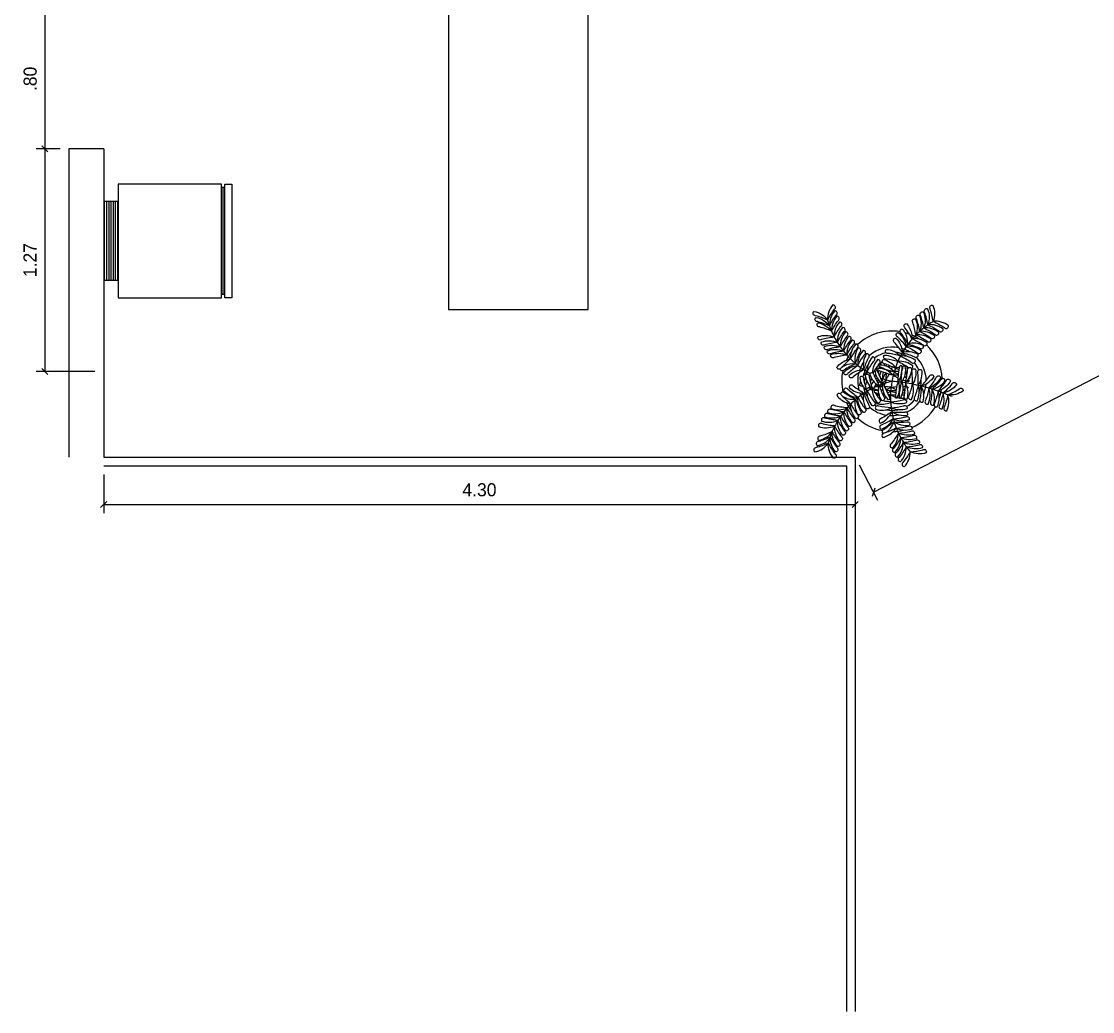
# Model space of a CAD drawing. Header units: millimetres. Extents: x 290.7 to 367.8, y 729.2 to 750.9.
# Drawn here: x 290.67 to 296.8, y 738.43 to 744.1 of the extents above; entities that cross this region are included whole.
import ezdxf

# ---------------------------------------------------------------- set-up
doc = ezdxf.new("R2010")
doc.units = ezdxf.units.MM
doc.header["$PDMODE"] = 35
for name, color, linetype in [('cota', 24, 'Continuous'), ('LAY2', 252, 'Continuous'), ('LAYOUT', 4, 'Continuous'), ('VEGET', 64, 'Continuous'), ('VEGET_I', 62, 'Continuous')]:
    doc.layers.add(name, color=color, linetype=linetype)
doc.styles.add('STYLUS', font='stylu.ttf')
doc.dimstyles.new('DIM50', dxfattribs={"dimscale": 0.5, "dimtxt": 0.15, "dimasz": 0.07, "dimexe": 0.1, "dimexo": 0.1, "dimgap": 0.09, "dimtad": 1, "dimzin": 4, "dimdsep": 46, "dimtxsty": 'STYLUS', "dimblk1": 'OBLIQUE', "dimblk2": 'OBLIQUE', "dimsah": 1, "dimcen": 0.09, "dimclrd": 24, "dimclre": 24, "dimclrt": 2, "dimadec": 0, "dimazin": 0, "dimtfac": 1, "dimtmove": 2, "dimatfit": 3, "dimldrblk": 'OBLIQUE', "dimfxl": 0, "dimtolj": 1, "dimtzin": 0, "dimarcsym": 0})

# ---------------------------------------------------------------- blocks, each defined once
blk = doc.blocks.new('VASO PLANTA')
at = {"layer": 'VEGET'}
for points in [[(-0.3508, 0.3583, -0.044205), (-0.3757, 0.4276, 0.765812), (-0.4, 0.4349, 0.192696)], [(0.3205, 0.3472, 0.044205), (0.3456, 0.4164, -0.765812), (0.3699, 0.4236, -0.192696)], [(0.3543, 0.3574, 0.044205), (0.3794, 0.4266, -0.765812), (0.4037, 0.4338, -0.192696)], [(-0.2848, 0.3352, -0.044205), (-0.3097, 0.4045, 0.765812), (-0.334, 0.4117, 0.192696)], [(-0.2524, 0.3218, -0.044205), (-0.2385, 0.3941, 0.765812), (-0.2557, 0.4127, 0.192696)], [(-0.2204, 0.3042, -0.044205), (-0.2065, 0.3765, 0.765812), (-0.2237, 0.3952, 0.192696)], [(-0.196, 0.2867, -0.044205), (-0.1821, 0.359, 0.765812), (-0.1993, 0.3776, 0.192696)], [(0.1996, 0.286, 0.044205), (0.1859, 0.3584, -0.765812), (0.2031, 0.3769, -0.192696)], [(0.2254, 0.3028, 0.044205), (0.2117, 0.3751, -0.765812), (0.2289, 0.3937, -0.192696)], [(0.2558, 0.3211, 0.044205), (0.2421, 0.3934, -0.765812), (0.2593, 0.412, -0.192696)], [(0.2898, 0.3355, 0.044205), (0.3149, 0.4048, -0.765812), (0.3392, 0.412, -0.192696)], [(-0.3508, 0.3583, 0.044205), (-0.4129, 0.3188, -0.765812), (-0.4366, 0.328, -0.192696)], [(-0.2845, 0.3362, 0.044205), (-0.3466, 0.2967, -0.765812), (-0.3702, 0.3059, -0.192696)], [(-0.2524, 0.3218, 0.044205), (-0.3146, 0.2823, -0.765812), (-0.3382, 0.2914, -0.192696)], [(-0.172, 0.2685, -0.044205), (-0.1581, 0.3407, 0.765812), (-0.1753, 0.3594, 0.192696)], [(-0.1496, 0.2495, -0.044205), (-0.1357, 0.3218, 0.765812), (-0.1529, 0.3404, 0.192696)], [(0.1528, 0.2491, 0.044205), (0.1391, 0.3214, -0.765812), (0.1563, 0.34, -0.192696)], [(0.1753, 0.268, 0.044205), (0.1615, 0.3403, -0.765812), (0.1788, 0.3589, -0.192696)], [(0.2558, 0.3211, -0.044205), (0.3178, 0.2814, 0.765812), (0.3415, 0.2905, 0.192696)], [(0.2898, 0.3355, -0.044205), (0.3519, 0.2959, 0.765812), (0.3755, 0.305, 0.192696)], [(0.3205, 0.3472, -0.044205), (0.3825, 0.3075, 0.765812), (0.4062, 0.3166, 0.192696)], [(0.3543, 0.3574, -0.044205), (0.4163, 0.3177, 0.765812), (0.44, 0.3268, 0.192696)], [(-0.2204, 0.3042, 0.044205), (-0.2825, 0.2647, -0.765812), (-0.3062, 0.2739, -0.192696)], [(-0.196, 0.2867, 0.044205), (-0.2581, 0.2472, -0.765812), (-0.2818, 0.2563, -0.192696)], [(-0.1496, 0.2495, 0.044205), (-0.2117, 0.21, -0.765812), (-0.2354, 0.2191, -0.192696)], [(0.1528, 0.2491, -0.044205), (0.2148, 0.2094, 0.765812), (0.2385, 0.2185, 0.192696)], [(0.1996, 0.286, -0.044205), (0.2616, 0.2464, 0.765812), (0.2853, 0.2554, 0.192696)], [(0.2254, 0.3028, -0.044205), (0.2874, 0.2631, 0.765812), (0.3111, 0.2722, 0.192696)], [(-0.2956, -0.0431, -0.044205), (-0.3563, -0.0014, 0.765812), (-0.3803, -0.0097, 0.192696)], [(-0.374, -0.0884, -0.044205), (-0.4347, -0.0467, 0.765812), (-0.4586, -0.055, 0.192696)], [(-0.3483, -0.0712, -0.044205), (-0.409, -0.0295, 0.765812), (-0.4329, -0.0378, 0.192696)], [(-0.322, -0.0566, -0.044205), (-0.3827, -0.0149, 0.765812), (-0.4066, -0.0232, 0.192696)], [(-0.2956, -0.0431, 0.044205), (-0.2843, -0.1159, -0.765812), (-0.3021, -0.1339, -0.192696)], [(-0.4029, -0.1104, -0.044205), (-0.4636, -0.0687, 0.765812), (-0.4875, -0.077, 0.192696)], [(-0.4029, -0.1104, 0.044205), (-0.3916, -0.1831, -0.765812), (-0.4094, -0.2011, -0.192696)], [(-0.374, -0.0884, 0.044205), (-0.3626, -0.1612, -0.765812), (-0.3805, -0.1792, -0.192696)], [(-0.3483, -0.0712, 0.044205), (-0.3369, -0.144, -0.765812), (-0.3548, -0.162, -0.192696)], [(0.2663, -0.1467, -0.044205), (0.2297, -0.2107, 0.765812), (0.24, -0.2338, 0.192696)], [(0.2663, -0.1467, 0.044205), (0.3379, -0.1295, -0.765812), (0.3573, -0.1457, -0.192696)], [(0.2861, -0.1687, 0.044205), (0.3577, -0.1514, -0.765812), (0.3771, -0.1677, -0.192696)], [(0.3054, -0.1918, 0.044205), (0.377, -0.1745, -0.765812), (0.3964, -0.1908, -0.192696)], [(0.3054, -0.1918, -0.044205), (0.2689, -0.2557, 0.765812), (0.2791, -0.2789, 0.192696)], [(0.3241, -0.2153, -0.044205), (0.2876, -0.2792, 0.765812), (0.2978, -0.3024, 0.192696)], [(0.3241, -0.2153, 0.044205), (0.3957, -0.198, -0.765812), (0.4151, -0.2143, -0.192696)], [(0.3431, -0.2465, 0.044205), (0.4147, -0.2292, -0.765812), (0.4341, -0.2455, -0.192696)], [(-0.0781, -0.3273, -0.044205), (-0.1486, -0.3063, 0.765812), (-0.1689, -0.3216, 0.192696)], [(-0.0672, -0.3003, -0.044205), (-0.1378, -0.2794, 0.765812), (-0.158, -0.2946, 0.192696)], [(-0.0672, -0.3003, 0.044205), (-0.016, -0.3532, -0.765812), (-0.0202, -0.3782, -0.192696)], [(0.3431, -0.2465, -0.044205), (0.3066, -0.3104, 0.765812), (0.3168, -0.3336, 0.192696)], [(-0.0781, -0.3273, 0.044205), (-0.0449, -0.393, -0.765812), (-0.0563, -0.4156, -0.192696)]]:
    blk.add_lwpolyline(points, format="xyb", close=True, dxfattribs=at)
for points in [[(-0.3169, 0.3478, -0.041958), (-0.3403, 0.4136, 0.765812), (-0.3645, 0.4209, 0.173473), (-0.3226, 0.3499, -0.044205)], [(-0.3149, 0.3473, 0.04372), (-0.3763, 0.3082, -0.765812), (-0.4, 0.3173, -0.188525), (-0.3162, 0.3477, 0.044205)], [(-0.0685, 0.2868, 0.561777), (-0.0781, 0.3071, 0.142414), (-0.1193, 0.2525, -0.044205)], [(-0.1715, 0.268, 0.043736), (-0.233, 0.2289, -0.765812), (-0.2566, 0.2381, -0.190158), (-0.172, 0.2685, 0.044205)], [(-0.0596, 0.2725, 0.362814), (-0.0685, 0.2868, 0.192696)], [(0.0629, 0.2724, -0.38977), (0.073, 0.287, -0.192696)], [(0.1004, 0.2614, 0.017186), (0.0793, 0.2808, -0.765812), (0.0834, 0.3058, -0.142118), (0.1244, 0.2513, 0.044205)], [(0.0867, 0.2743, -0.023028), (0.092, 0.2644, 0.044205)], [(0.1748, 0.2676, -0.043736), (0.2361, 0.2283, 0.765812), (0.2598, 0.2374, 0.190158), (0.1753, 0.268, -0.044205)], [(-0.2079, 0.1888, -0.217014), (-0.2114, 0.1991, -0.101631), (-0.1686, 0.2235, 0.044205)], [(0.2124, 0.1867, 0.231781), (0.2164, 0.1975, 0.103844), (0.1727, 0.2224, -0.044205)], [(-0.2974, 0.0457, 0.561777), (-0.3198, 0.045, 0.142414), (-0.2863, -0.0146, -0.044205)], [(-0.2807, 0.0481, 0.362814), (-0.2974, 0.0457, 0.192696)], [(-0.2857, 0.0109, -0.009373), (-0.291, 0.0256, 0.765812)], [(-0.291, 0.0256, 0.019255), (-0.2851, 0.0182, -0.044205)], [(-0.3214, -0.0562, 0.043736), (-0.3101, -0.1282, -0.765812), (-0.328, -0.1462, -0.190158), (-0.322, -0.0566, 0.044205)], [(0.2783, -0.0857, 0.019255), (0.2865, -0.0809, 0.293091), (0.2996, -0.0644, 0.362814), (0.2849, -0.0562, -0.044205)], [(-0.2633, -0.1213, -0.217014), (-0.2742, -0.1203, -0.101631), (-0.2794, -0.0714, 0.044205)], [(0.2705, -0.1097, 0.026609), (0.307, -0.0845, -0.765812), (0.3307, -0.0936, -0.150529), (0.265, -0.1233, 0.044205)], [(0.2082, -0.2083, 0.217014), (0.2187, -0.2112, 0.101631), (0.2411, -0.1674, -0.044205)], [(0.2857, -0.1682, -0.043736), (0.2494, -0.2314, 0.765812), (0.2597, -0.2546, 0.190158), (0.2861, -0.1687, -0.044205)], [(-0.1459, -0.2557, 0.217014), (-0.1463, -0.2666, 0.101631), (-0.0985, -0.2783, -0.044205)], [(-0.0304, -0.2944, 0.024087), (0.002, -0.3182, -0.765812), (0.001, -0.3436, -0.148112), (-0.0477, -0.292, 0.044205)], [(-0.0164, -0.2956, 0.019679), (-0.0098, -0.3026, 0.099242), (0.0034, -0.3116, 0.051682), (0.0093, -0.3116, 0.352205), (0.0141, -0.2959)]]:
    blk.add_lwpolyline(points, format="xyb", dxfattribs=at)
for centre, radius, start, end in [((-0.4768, -0.1149), 0.4897, 63.10087, 75.09225), ((-0.4768, -0.1149), 0.4897, 58.87295, 62.90498), ((0.479, -0.1162), 0.4897, 104.75549, 131.76921), ((-0.4768, -0.1149), 0.4897, 46.69243, 58.65813), ((-0.0926, -0.4892), 0.4897, 114.5353, 121.47279), ((-0.0926, -0.4892), 0.4897, 113.1073, 114.49341), ((-0.0926, -0.4892), 0.4897, 125.073, 129.31985), ((-0.0926, -0.4892), 0.4897, 121.50868, 125.073), ((0.0013, -0.0086), 0.2876, 339.4148, 344.45214), ((-0.0826, -0.4911), 0.4897, 37.62843, 47.98694), ((-0.0826, -0.4911), 0.4897, 34.02821, 37.59254), ((-0.0826, -0.4911), 0.4897, 29.78136, 33.81339), ((-1.0708, 0.089), 1.0765, 335.81604, 339.44659)]:
    blk.add_arc(centre, radius, start, end, dxfattribs=at)
at = {"layer": 'VEGET', "color": 251}
for start, end in [(114.78631, 126.19658), (108.2342, 109.70703), (77.63082, 102.21692), (69.83027, 71.61354), (53.41537, 64.63853), (136.66556, 168.63179), (174.64907, 176.1219), (181.20119, 192.61145)]:
    blk.add_arc((0.0013, -0.0086), 0.2876, start, end, dxfattribs=at)
at = {"layer": 'VEGET', "color": 252}
for start, end in [(350.46942, 42.75762), (203.08044, 239.23733), (326.48976, 336.4965), (272.56394, 316.02078), (249.70631, 260.19107), (263.68527, 266.48138)]:
    blk.add_arc((0.0013, -0.0086), 0.2876, start, end, dxfattribs=at)
at = {"layer": 'VEGET_I'}
for points in [[(-0.1256, 0.2295, -0.026571), (-0.0957, 0.2622, 0.765812)], [(-0.1193, 0.2525, 0.048939), (-0.1256, 0.2295, -0.044205)], [(-0.0887, 0.2646, 0.136656), (-0.0999, 0.1999, -0.044205)], [(-0.0999, 0.1999, -0.044205), (-0.0642, 0.2643, 0.186519), (-0.0596, 0.2725, 0.192696)], [(-0.0957, 0.2622, -0.009373), (-0.0844, 0.273, 0.765812)], [(-0.0844, 0.273, 0.019255), (-0.0887, 0.2646, -0.044205)], [(-0.0844, 0.273, -0.008239), (-0.0741, 0.2821, 0.14266), (-0.0685, 0.2868, 0.192696)], [(0.103, 0.1996, 0.044205), (0.0674, 0.2641, -0.186519), (0.0629, 0.2724, -0.192696)], [(0.092, 0.2644, -0.136656), (0.103, 0.1996, 0.044205)], [(0.1307, 0.2281, 0.026999), (0.1004, 0.2614, -0.765812)], [(0.1244, 0.2513, -0.049229), (0.1307, 0.2281, 0.044205)], [(-0.1256, 0.2295, 0.044205), (-0.1878, 0.19, -0.47059), (-0.2079, 0.1888, -0.101631)], [(-0.1686, 0.2235, -0.089316), (-0.1256, 0.2295, 0.044205)], [(0.1727, 0.2224, 0.087109), (0.1307, 0.2281, -0.044205)], [(0.1307, 0.2281, -0.044205), (0.1928, 0.1884, 0.45353), (0.2124, 0.1867, 0.192696)], [(-0.0544, 0.1329, 0.043212), (-0.115, 0.0941, -0.765812), (-0.1387, 0.1033, -0.188559), (-0.0549, 0.1337, 0.044205)], [(-0.0544, 0.1329, -0.043212), (0.015, 0.152, 0.765812), (0.024, 0.1757, 0.189039), (-0.0548, 0.1336, -0.044205)], [(-0.038, 0.1025, -0.040373), (0.027, 0.12, 0.765812), (0.036, 0.1437, 0.178223), (-0.0394, 0.1055, -0.044205)], [(-0.0234, 0.12, 0.000464), (-0.0241, 0.1201, -0.582651), (-0.0373, 0.1388, -0.07346)], [(-0.0249, 0.1589, -0.375335), (-0.0211, 0.1758, -0.047205), (0.0015, 0.1709, 0.044205)], [(-0.0249, 0.1426, -0.056536), (0.0014, 0.1344, 0.044205)], [(0.0278, 0.1425, 0.016318), (0.0015, 0.1493, -0.765812)], [(0.0279, 0.1589, -0.080461), (0.0577, 0.1335, 0.044205)], [(0.0572, 0.1327, 0.010847), (0.0402, 0.1387, -0.765812)], [(0.0572, 0.1327, -0.043212), (0.1178, 0.0938, 0.765812), (0.1415, 0.1029, 0.188559), (0.0577, 0.1335, -0.044205)], [(-0.1506, -0.003, -0.043212), (-0.1404, 0.0683, 0.765812), (-0.1585, 0.086, 0.189039), (-0.1515, -0.0031, -0.044205)], [(-0.1096, 0.0832, 0.310051), (-0.1244, 0.0842, 0.178223), (-0.1195, -0.0002, -0.044205)], [(-0.0624, 0.0891, 0.026809), (-0.0993, 0.0639, -0.765812), (-0.1229, 0.073, -0.190001), (-0.0384, 0.1034, 0.044205)], [(-0.0212, 0.0648, 0.042968), (-0.0875, 0.0378, -0.765812), (-0.1091, 0.051, -0.187469), (-0.0217, 0.0659, 0.044205)], [(-0.0994, 0.0636, 0.01476), (-0.099, 0.0564, -0.044205)], [(-0.0778, 0.0642, -0.001358), (-0.0777, 0.0665, 0.23858), (-0.0793, 0.0782, 0.192696)], [(-0.0664, 0.0754, 0.55151), (-0.0748, 0.0714, 0.014416), (-0.0746, 0.0651, 0.055396)], [(-0.0657, 0.0785, -0.000915), (-0.067, 0.0792, -0.304303), (-0.0691, 0.0849, -0.228818)], [(-0.0502, 0.0683, 0.012353), (-0.0516, 0.0893, 0.702056), (-0.0618, 0.0907, 0.056992), (-0.068, 0.0664, 0.055396)], [(-0.0626, 0.089, -0.000303), (-0.0624, 0.089, -0.055396)], [(-0.0381, 0.1028, 0.011778), (-0.0553, 0.0933, -0.765812)], [(-0.0515, 0.0877, -0.017637), (-0.0439, 0.0861, -0.055396)], [(-0.0461, 0.0684, -0.002748), (-0.0503, 0.0704, -0.304303)], [(-0.0472, 0.1034, -0.367712), (-0.0402, 0.1189, -0.023207), (-0.0295, 0.115, 0.044205)], [(-0.0298, 0.0673, 0.014432), (-0.0313, 0.0917, 0.702056), (-0.0415, 0.0931, 0.058247), (-0.0477, 0.0684, 0.055396)], [(-0.0399, 0.095, -0.128217), (-0.0451, 0.0991, -0.023207)], [(-0.0117, 0.0838, 0.012832), (-0.0314, 0.0923, -0.213964)], [(-0.0093, 0.0527, -0.0139), (-0.0312, 0.0615, -0.304303)], [(-0.0305, 0.082, -0.031165), (-0.0181, 0.0763, -0.055396)], [(-0.0296, 0.0456, 0.009673), (-0.0296, 0.0621, 0.702056)], [(-0.0214, 0.0653, -0.039819), (0.0385, 0.0938, 0.765812), (0.0431, 0.1188, 0.173659), (-0.023, 0.0693, -0.044205)], [(-0.0176, 0.1092, -0.046951), (0.0014, 0.0964, 0.044205)], [(-0.0136, 0.0441, 0.053322), (0.0698, 0.079, 0.702056), (0.0669, 0.089, 0.218681), (-0.0144, 0.0465, 0.055396)], [(-0.0102, 0.0716, -0.032659), (0.0013, 0.063, -0.055396)], [(0.0204, 0.1092, 0.011816), (0.0014, 0.1145, -0.765812)], [(0.0129, 0.0716, 0.007775), (0.0014, 0.0775, -0.765812)], [(0.0145, 0.0838, -0.020159), (0.0208, 0.0762, 0.044205)], [(0.0262, 0.1199, -0.016225), (0.0324, 0.1149, 0.044205)], [(0.0339, 0.0614, -0.015304), (0.0578, 0.0524, 0.765812)], [(0.0479, 0.099, -0.012099), (0.0653, 0.0889, 0.765812)], [(0.0644, 0.0672, 0.031921), (0.0488, 0.0683, -0.044205)], [(0.0719, 0.0848, -0.022047), (0.102, 0.0636, 0.765812), (0.1256, 0.0727, 0.171463), (0.05, 0.1032, -0.044205)], [(0.0546, -0.0209, -0.053322), (0.0855, 0.064, -0.702056), (0.0956, 0.0616, -0.218681), (0.057, -0.0217, -0.055396)], [(0.085, 0.0627, 0.016253), (0.0773, 0.0649, -0.044205)], [(-0.291, 0.0256, -0.008239), (-0.2952, 0.0387, 0.14266), (-0.2974, 0.0457, 0.192696)], [(-0.2677, -0.0296, -0.026571), (-0.2857, 0.0109, 0.765812)], [(-0.2851, 0.0182, 0.136656), (-0.2302, -0.0179, -0.044205)], [(-0.2302, -0.0179, -0.044205), (-0.275, 0.0406, 0.186519), (-0.2807, 0.0481, 0.192696)], [(-0.1163, -0.0001, -0.035554), (-0.1081, 0.0586, 0.765812)], [(-0.0137, 0.0444, -0.054708), (-0.0974, 0.0046, -0.702056), (-0.1029, 0.0133, -0.225817), (-0.014, 0.0451, -0.055396)], [(-0.0951, 0.0343, 0.023461), (-0.0915, 0.0233, -0.044205)], [(-0.091, -0.0281, -0.065659), (-0.0762, 0.0002, 0.044205)], [(-0.085, 0.0091, 0.020897), (-0.0798, 0.0003, -0.044205)], [(-0.0779, 0.0322, -0.006135), (-0.0781, 0.0424, 0.23858)], [(-0.0749, 0.0002, 0.017363), (-0.0771, -0.0287, -0.091156)], [(-0.0755, 0.0002, -0.007355), (-0.0767, 0.0124, 0.23858)], [(-0.0688, 0.0467, 0.022251), (-0.068, 0.037, 0.055396)], [(-0.0636, 0.018, 0.046881), (-0.0555, -0.0009, 0.055396)], [(-0.053, -0.0011, 0.014868), (-0.0507, 0.0241, 0.702056)], [(-0.0499, 0.0429, 0.006974), (-0.0499, 0.0547, 0.702056)], [(-0.0486, 0.0552, 0.027174), (-0.0481, 0.0433, 0.055396)], [(-0.0451, 0.0268, 0.071588), (-0.0331, -0.0021, 0.055396)], [(-0.0331, -0.0021, 0.021865), (-0.0299, 0.0349, 0.702056)], [(-0.0296, 0.0592, -0.045164), (-0.0129, 0.0485, -0.055396)], [(0.0092, 0.0255, -0.02164), (-0.0256, 0.0373, -0.702056)], [(-0.0092, 0.0455, -0.061935), (0.0092, 0.0255, -0.055396)], [(0.0162, 0.0441, -0.009219), (0.0013, 0.0489, -0.304303)], [(0.0466, 0.0231, 0.085919), (0.0092, 0.0255, 0.055396)], [(0.0092, 0.0255, 0.021874), (0.0415, 0.0072, 0.702056)], [(0.012, 0.0526, -0.018209), (0.0171, 0.0465, -0.055396)], [(0.0163, 0.0444, 0.021253), (0.0478, 0.0266, 0.702056)], [(0.0537, 0.0424, 0.085162), (0.0166, 0.0451, 0.055396)], [(0.0525, 0.0018, 0.004757), (0.0599, -0.0016, 0.702056)], [(0.0658, 0.0167, 0.005884), (0.0634, 0.0177, 0.055396)], [(0.064, 0.0188, 0.001397), (0.0662, 0.0178, 0.702056)], [(0.0729, 0.0357, 0.003136), (0.0717, 0.0363, 0.055396)], [(0.0743, 0.0452, -0.001443), (0.0765, 0.0442, 0.765812)], [(0.0761, -0.0278, 0.039819), (0.1018, 0.0334, -0.765812), (0.1265, 0.0392, -0.173659), (0.0802, -0.0292, 0.044205)], [(0.09, 0.0019, 0.023932), (0.0815, 0.0081, 0.055396)], [(0.0829, 0.0107, 0.00583), (0.0922, 0.0072, 0.702056)], [(0.0973, 0.0205, 0.021846), (0.0896, 0.0263, 0.055396)], [(0.0924, 0.0358, 0.188259), (0.1018, 0.0342, 0.037112)], [(0.1122, 0.0458, 0.095136), (0.1118, 0.0507, 0.037112), (0.0955, 0.0589, -0.044205)], [(0.1141, -0.0426, 0.040373), (0.1285, 0.0231, -0.765812), (0.1518, 0.0333, -0.178223), (0.1171, -0.0439, 0.044205)], [(0.1451, -0.0575, 0.043212), (0.161, 0.0127, -0.765812), (0.1842, 0.0228, -0.189039), (0.1459, -0.0579, 0.044205)], [(-0.2863, -0.0146, 0.048939), (-0.2677, -0.0296, -0.044205)], [(-0.2794, -0.0714, -0.089316), (-0.2677, -0.0296, 0.044205)], [(-0.2677, -0.0296, 0.044205), (-0.2563, -0.1023, -0.47059), (-0.2633, -0.1213, -0.101631)], [(-0.1506, -0.003, 0.043212), (-0.1394, -0.0741, -0.765812), (-0.1572, -0.0921, -0.188812), (-0.1515, -0.003, 0.044205)], [(-0.1166, -0.0001, 0.043533), (-0.1053, -0.0717, -0.765812), (-0.1232, -0.0897, -0.190001), (-0.1172, -0.0001, 0.044205)], [(-0.0981, -0.0807, -0.091774), (-0.0937, -0.0364, 0.044205)], [(-0.0049, -0.0619, 0.050837), (-0.0901, -0.0483, 0.702056), (-0.0929, -0.0582, 0.208079), (-0.0057, -0.0669, 0.055396)], [(-0.0023, -0.042, 0.052104), (-0.0895, -0.0278, 0.702056), (-0.0924, -0.0377, 0.213937), (-0.0028, -0.0457, 0.055396)], [(-0.0775, -0.0446, 0.002726), (-0.0775, -0.0492, -0.091156)], [(-0.0681, -0.0501, -0.005382), (-0.068, -0.0477, -0.055396)], [(-0.0653, -0.0299, -0.070796), (-0.0541, -0.001, -0.055396)], [(-0.0533, -0.0011, -0.018247), (-0.05, -0.0319, -0.702056)], [(-0.0492, -0.0512, -0.000824), (-0.0491, -0.0526, -0.702056)], [(-0.0477, -0.0528, -0.003383), (-0.0477, -0.0513, -0.055396)], [(-0.0451, -0.0327, -0.075119), (-0.0331, -0.0021, -0.055396)], [(-0.0331, -0.0021, -0.019771), (-0.0296, -0.0355, -0.702056)], [(-0.0288, -0.0513, -0.002951), (-0.0287, -0.0563, -0.702056)], [(-0.0028, -0.0457, 0.126868), (0.0802, -0.067, 0.706395), (0.0893, -0.0547, 0.085319), (0.0864, -0.053, 0.054345), (-0.0023, -0.042)], [(0.0161, -0.0546, 0.004912), (0.0129, -0.0623, 0.702056)], [(0.0356, -0.0148, 0.018633), (0.0212, -0.043, 0.702056)], [(0.0324, -0.0637, 0.007476), (0.0333, -0.0605, 0.055396)], [(0.0353, -0.0612, 0.001673), (0.0342, -0.0639, 0.702056)], [(0.0363, -0.0449, 0.068831), (0.0356, -0.0148, 0.055396)], [(0.0549, -0.021, 0.016154), (0.0423, -0.0455, 0.702056)], [(0.0564, -0.0471, 0.058916), (0.0556, -0.0212, 0.055396)], [(0.0756, -0.0276, -0.013341), (0.0694, -0.049, 0.009168)], [(0.0715, -0.0067, 0.0079), (0.084, -0.0116, 0.702056)], [(0.0743, -0.1205, 0.352236), (0.0886, -0.1288, 0.190001), (0.115, -0.0429, -0.044205)], [(0.0803, -0.0509, 0.047452), (0.0767, -0.028, -0.044205)], [(0.1144, -0.0427, -0.043303), (0.0785, -0.1053, 0.765812)], [(0.0962, -0.0152, 0.312991), (0.1004, -0.0106, 0.052452)], [(0.1451, -0.0575, -0.043212), (0.1093, -0.1199, 0.765812), (0.1195, -0.1431, 0.188812), (0.146, -0.0578, -0.044205)], [(0.2849, -0.0562, 0.186519), (0.2769, -0.0612, -0.044205), (0.2142, -0.0998, 0.136656), (0.2783, -0.0857, 0.293091)], [(-0.0157, -0.1244, -0.041957), (-0.0826, -0.1042, 0.765812), (-0.1028, -0.1195, 0.18367), (-0.0161, -0.1264, -0.044205)], [(-0.077, -0.0655, 0.003527), (-0.0767, -0.0714, -0.132351), (-0.0762, -0.0782, -0.192696)], [(-0.0653, -0.08, -0.026563), (-0.0673, -0.0685, -0.055396)], [(-0.0492, -0.0717, -0.005553), (-0.0495, -0.0812, -0.702056)], [(-0.0448, -0.0827, -0.024989), (-0.0468, -0.0719, -0.055396)], [(-0.0299, -0.0942, -0.873192), (-0.0404, -0.097, -0.228818)], [(-0.0288, -0.0717, -0.007299), (-0.0292, -0.0841, -0.702056)], [(-0.0085, -0.085, 0.044205), (0.064, -0.0978, -0.765812), (0.0753, -0.1206, -0.192696), (-0.0085, -0.085, 0.044205)], [(0.0015, -0.0939, 0.004581), (-0.0008, -0.1013, 0.702056), (0.0082, -0.1064, 0.014424), (0.0124, -0.1016, 0.055396)], [(0.0094, -0.0713, 0.010447), (0.0034, -0.088, 0.702056)], [(0.0193, -0.1057, 0.000531), (0.019, -0.1065, 0.702056), (0.028, -0.1116, 0.00358), (0.0291, -0.1104, 0.055396)], [(0.0196, -0.0915, 0.031025), (0.0263, -0.0796, 0.055396)], [(0.0278, -0.0802, 0.007534), (0.0235, -0.0923, 0.702056)], [(0.0405, -0.0951, 0.027613), (0.0463, -0.0844, 0.055396)], [(0.0559, -0.0855, -0.006227), (0.0517, -0.095, 0.033373), (0.0506, -0.0965, 0.192696)], [(0.053, -0.0661, 0.002758), (0.0533, -0.0649, 0.055396)], [(0.0635, -0.0662, -0.0009), (0.063, -0.0676, 0.009168)], [(0.0733, -0.0994, 0.030936), (0.0775, -0.0849, -0.044205)], [(0.0798, -0.0708, 0.007699), (0.0802, -0.067, -0.044205)], [(0.245, -0.1241, 0.017575), (0.2705, -0.1097, -0.765812)], [(-0.0229, -0.1575, -0.04223), (-0.0903, -0.1373, 0.765812), (-0.1105, -0.1525, 0.184614), (-0.0234, -0.1594, -0.044205)], [(-0.0157, -0.1244, 0.041957), (0.0542, -0.1237, -0.765812), (0.0694, -0.144, -0.183954), (-0.016, -0.1264, 0.044205)], [(0.245, -0.1241, -0.044205), (0.2084, -0.1881, 0.47059), (0.2082, -0.2083, 0.101631)], [(0.2411, -0.1674, 0.089316), (0.245, -0.1241, -0.044205)], [(0.265, -0.1233, -0.040978), (0.245, -0.1241, 0.044205)], [(-0.0447, -0.2366, 0.136225), (-0.0164, -0.2956, 0.131385)], [(-0.0447, -0.2366, 0.044205), (0.0072, -0.2888, -0.19627), (0.0141, -0.2959, -0.192696)], [(-0.0555, -0.2723, -0.044205), (-0.1261, -0.2513, 0.47059), (-0.1459, -0.2557, 0.192696)], [(-0.0985, -0.2783, 0.089316), (-0.0555, -0.2723, -0.044205)], [(-0.0555, -0.2723, 0.020097), (-0.0304, -0.2944, -0.765812)], [(-0.0477, -0.292, -0.043346), (-0.0555, -0.2723, 0.044205)]]:
    blk.add_lwpolyline(points, format="xyb", dxfattribs=at)
for points in [[(-0.09, 0.1868, -0.044205), (-0.0433, 0.2437, 0.765812), (-0.0495, 0.2682, 0.192696)], [(0.093, 0.1865, 0.044205), (0.0465, 0.2435, -0.765812), (0.0527, 0.2681, -0.192696)], [(-0.0999, 0.1999, 0.044205), (-0.1682, 0.1723, -0.765812), (-0.1897, 0.1855, -0.192696)], [(-0.09, 0.1868, 0.044205), (-0.1521, 0.1473, -0.765812), (-0.1758, 0.1564, -0.192696)], [(-0.066, 0.1521, -0.044205), (-0.0248, 0.2132, 0.765812), (-0.0333, 0.237, 0.192696)], [(0.0689, 0.152, 0.044205), (0.0279, 0.2131, -0.765812), (0.0364, 0.237, -0.192696)], [(0.093, 0.1865, -0.044205), (0.1551, 0.1469, 0.765812), (0.1787, 0.156, 0.192696)], [(0.103, 0.1996, -0.044205), (0.1711, 0.1718, 0.765812), (0.1928, 0.185, 0.192696)], [(-0.066, 0.1521, 0.044205), (-0.1342, 0.1245, -0.765812), (-0.1558, 0.1378, -0.192696)], [(0.0689, 0.152, -0.044205), (0.1371, 0.1242, 0.765812), (0.1587, 0.1374, 0.192696)], [(-0.2143, -0.0141, -0.044205), (-0.2477, 0.0515, 0.765812), (-0.2727, 0.0557, 0.192696)], [(-0.1729, -0.0059, -0.044205), (-0.2124, 0.0563, 0.765812), (-0.2377, 0.058, 0.192696)], [(0.0356, -0.0148, -0.055396), (0.0674, 0.0735, -0.702056), (0.0775, 0.0712, -0.228818)], [(-0.2302, -0.0179, 0.044205), (-0.2322, -0.0915, -0.765812), (-0.2531, -0.106, -0.192696)], [(-0.2143, -0.0141, 0.044205), (-0.203, -0.0868, -0.765812), (-0.2208, -0.1048, -0.192696)], [(-0.1729, -0.0059, 0.044205), (-0.1749, -0.0795, -0.765812), (-0.1957, -0.094, -0.192696)], [(0.1649, -0.0682, 0.044205), (0.224, -0.0242, -0.765812), (0.2482, -0.0316, -0.192696)], [(0.2007, -0.0906, 0.044205), (0.2553, -0.0412, -0.765812), (0.2801, -0.0463, -0.192696)], [(-0.0085, -0.085, -0.044205), (-0.0817, -0.0771, 0.765812), (-0.0988, -0.0958, 0.192696)], [(-0.0049, -0.0619, -0.055396), (0.0883, -0.0727, -0.702056), (0.0883, -0.083, -0.228818)], [(0.1649, -0.0682, -0.044205), (0.1406, -0.1377, 0.765812), (0.1548, -0.1586, 0.192696)], [(0.2007, -0.0906, -0.044205), (0.1641, -0.1545, 0.765812), (0.1744, -0.1777, 0.192696)], [(0.2142, -0.0998, -0.044205), (0.1898, -0.1693, 0.765812), (0.2041, -0.1903, 0.192696)], [(-0.0277, -0.1755, -0.044205), (-0.1009, -0.1676, 0.765812), (-0.118, -0.1863, 0.192696)], [(-0.0277, -0.1755, 0.044205), (0.0287, -0.2229, -0.765812), (0.027, -0.2482, -0.192696)], [(-0.023, -0.1577, 0.044205), (0.0506, -0.1573, -0.765812), (0.0658, -0.1776, -0.192696)], [(-0.0447, -0.2366, -0.044205), (-0.1179, -0.2287, 0.765812), (-0.1351, -0.2474, 0.192696)], [(-0.0396, -0.2201, -0.044205), (-0.1102, -0.1991, 0.765812), (-0.1304, -0.2144, 0.192696)], [(-0.0396, -0.2201, 0.044205), (0.0209, -0.262, -0.765812), (0.0217, -0.2873, -0.192696)]]:
    blk.add_lwpolyline(points, format="xyb", close=True, dxfattribs=at)
for centre, radius, start, end in [((0.479, -0.1162), 0.4897, 131.76921, 135.33168), ((-0.4768, -0.1149), 0.4897, 44.6994, 46.69243), ((-0.4768, -0.1149), 0.4897, 40.06532, 44.51606), ((-0.4768, -0.1149), 0.4897, 38.03158, 39.93164), ((-0.4768, -0.1149), 0.4897, 33.05495, 37.9709), ((0.479, -0.1162), 0.4897, 141.87684, 146.79279), ((0.479, -0.1162), 0.4897, 139.9161, 141.81616), ((0.479, -0.1162), 0.4897, 135.33168, 139.78242), ((-0.4768, -0.1149), 0.4897, 25.47061, 33.03291), ((0.479, -0.1162), 0.4897, 146.81483, 151.78743), ((-0.4768, -0.1149), 0.4897, 12.5407, 24.43883), ((0.479, -0.1162), 0.4897, 154.72281, 156.27799), ((-0.0926, -0.4892), 0.4897, 78.95558, 99.44778), ((0.479, -0.1162), 0.4897, 163.2567, 167.30704), ((0.479, -0.1162), 0.4897, 159.42954, 163.17542), ((-0.0926, -0.4892), 0.4897, 111.11428, 113.1073), ((-0.0926, -0.4892), 0.4897, 106.48019, 110.93093), ((-0.0926, -0.4892), 0.4897, 104.44646, 106.34651), ((-0.0926, -0.4892), 0.4897, 99.46983, 104.38578), ((-1.0708, 0.089), 1.0765, 351.94443, 352.8151), ((-1.0708, 0.089), 1.0765, 353.01366, 354.80121), ((-0.0826, -0.4911), 0.4897, 76.0953, 80.14564), ((-0.0826, -0.4911), 0.4897, 52.7547, 76.01402), ((-1.0708, 0.089), 1.0765, 339.44659, 351.94443), ((-0.0826, -0.4911), 0.4897, 48.17028, 52.62102)]:
    blk.add_arc(centre, radius, start, end, dxfattribs=at)
at = {"layer": 'VEGET_I', "color": 253}
for radius, start, end in [(0.1961, 75.20842, 104.63932), (0.1961, 109.39082, 123.9064), (0.1669, 101.00176, 125.06418), (0.1669, 54.78356, 78.84598), (0.1961, 55.94134, 70.45692), (0.1961, 138.57221, 171.0542), (0.1669, 143.42252, 147.79954), (0.1669, 11.30167, 36.42522), (0.1961, 348.04702, 41.27553), (0.1961, 175.8057, 190.32128), (0.1669, 167.41664, 191.47906), (0.1669, 327.62216, 351.68458), (0.1961, 204.98709, 234.26966), (0.1669, 209.8374, 230.15874), (0.1961, 328.77994, 343.29552), (0.1669, 248.93655, 274.53961), (0.1961, 270.98446, 314.11413), (0.1669, 292.98767, 309.26382), (0.1961, 247.51538, 264.97676)]:
    blk.add_arc((0.0013, -0.0086), radius, start, end, dxfattribs=at)
blk = doc.blocks.new('_OBLIQUE')
at = {"color": 0, "linetype": 'ByBlock'}
blk.add_line((-0.5, -0.5), (0.5, 0.5), dxfattribs=at)
blk = doc.blocks.new('*D57')
at = {"layer": 'cota', "color": 24, "lineweight": -2}
for p, q in [((291.138, 741.5067), (291.138, 741.285)), ((295.438, 741.5567), (295.438, 741.285)), ((291.138, 741.335), (295.438, 741.335))]:
    blk.add_line(p, q, dxfattribs=at)
at = {"layer": 'Defpoints', "color": 0}
for p in [(295.438, 741.6067), (291.138, 741.5567), (295.438, 741.335)]:
    blk.add_point(p, dxfattribs=at)
at = {"layer": 'cota', "color": 24, "lineweight": -2, "xscale": 0.035, "yscale": 0.035, "zscale": 0.035, "rotation": 180}
blk.add_blockref('_OBLIQUE', (291.138, 741.335), dxfattribs=at)
at = {"layer": 'cota', "color": 24, "lineweight": -2, "xscale": 0.035, "yscale": 0.035, "zscale": 0.035}
blk.add_blockref('_OBLIQUE', (295.438, 741.335), dxfattribs=at)
at = {"layer": 'cota', "color": 2, "insert": (293.288, 741.4194), "char_height": 0.075, "attachment_point": 5, "style": 'STYLUS'}
blk.add_mtext('\\A1;4.30', dxfattribs=at)
blk = doc.blocks.new('*D58')
at = {"layer": 'cota', "color": 24, "lineweight": -2}
for p, q in [((300.175, 744.0023), (300.2791, 743.8012)), ((295.5421, 741.4056), (300.2561, 743.8456)), ((295.461, 741.5623), (295.5651, 741.3612))]:
    blk.add_line(p, q, dxfattribs=at)
at = {"layer": 'Defpoints', "color": 0}
for p in [(300.152, 744.0467), (300.2561, 743.8456), (295.438, 741.6067)]:
    blk.add_point(p, dxfattribs=at)
at = {"layer": 'cota', "color": 24, "lineweight": -2, "xscale": 0.035, "yscale": 0.035, "zscale": 0.035}
for p, rotation in [((300.2561, 743.8456), 27.36604112109516), ((295.5421, 741.4056), 207.3660411210952)]:
    blk.add_blockref('_OBLIQUE', p, dxfattribs=dict(at, rotation=rotation))
at = {"layer": 'cota', "color": 2, "insert": (297.8604, 742.7003), "char_height": 0.075, "attachment_point": 5, "rotation": 27.36604, "style": 'STYLUS'}
blk.add_mtext('\\A1;5.31', dxfattribs=at)
blk = doc.blocks.new('*D62')
at = {"layer": 'cota', "color": 24, "lineweight": -2}
for p, q in [((290.888, 744.1711), (290.7516, 744.1711)), ((290.8016, 744.1711), (290.8016, 743.3715)), ((290.888, 743.3715), (290.7516, 743.3715))]:
    blk.add_line(p, q, dxfattribs=at)
at = {"layer": 'Defpoints', "color": 0}
for p in [(290.938, 744.1711), (290.8016, 743.3715), (290.938, 743.3715)]:
    blk.add_point(p, dxfattribs=at)
at = {"layer": 'cota', "color": 24, "lineweight": -2, "xscale": 0.035, "yscale": 0.035, "zscale": 0.035}
for p, rotation in [((290.8016, 744.1711), 90), ((290.8016, 743.3715), 270)]:
    blk.add_blockref('_OBLIQUE', p, dxfattribs=dict(at, rotation=rotation))
at = {"layer": 'cota', "color": 2, "insert": (290.7175, 743.7713), "char_height": 0.075, "attachment_point": 5, "rotation": 90, "style": 'STYLUS'}
blk.add_mtext('\\A1;.80', dxfattribs=at)
blk = doc.blocks.new('*D63')
at = {"layer": 'cota', "color": 24, "lineweight": -2}
for p, q in [((290.888, 743.3715), (290.7516, 743.3715)), ((290.8016, 743.3715), (290.8016, 742.0967)), ((291.088, 742.0967), (290.7516, 742.0967))]:
    blk.add_line(p, q, dxfattribs=at)
at = {"layer": 'Defpoints', "color": 0}
for p in [(290.938, 743.3715), (290.8016, 742.0967), (291.138, 742.0967)]:
    blk.add_point(p, dxfattribs=at)
at = {"layer": 'cota', "color": 24, "lineweight": -2, "xscale": 0.035, "yscale": 0.035, "zscale": 0.035}
for p, rotation in [((290.8016, 743.3715), 90), ((290.8016, 742.0967), 270)]:
    blk.add_blockref('_OBLIQUE', p, dxfattribs=dict(at, rotation=rotation))
at = {"layer": 'cota', "color": 2, "insert": (290.7164, 742.7341), "char_height": 0.075, "attachment_point": 5, "rotation": 90, "style": 'STYLUS'}
blk.add_mtext('\\A1;1.27', dxfattribs=at)
blk = doc.blocks.new('*X20')
at = {"color": 0}
for p, q in [((8.1387, -3.275), (8.5887, -3.275)), ((8.1387, -3.2875), (8.5887, -3.2875)), ((8.1387, -3.3), (8.5887, -3.3)), ((8.1387, -3.3125), (8.5887, -3.3125)), ((8.1387, -3.325), (8.5887, -3.325)), ((8.1387, -3.3375), (8.5887, -3.3375)), ((8.1387, -3.35), (8.5887, -3.35))]:
    blk.add_line(p, q, dxfattribs=at)
blk = doc.blocks.new('GEL2')
at = {"layer": 'LAY2', "color": 4}
blk.add_line((0.305, -0.6833), (-0.305, -0.6833), dxfattribs=at)
at = {"layer": 'LAY2'}
for points in [[(-0.225, -0.0833), (-0.225, 0), (0.225, 0), (0.225, -0.0833)], [(-0.305, -0.6933), (-0.305, -0.6733)], [(0.305, -0.6733), (0.305, -0.6933)]]:
    blk.add_lwpolyline(points, dxfattribs=at)
for points in [[(0.325, -0.6733), (-0.325, -0.6733), (-0.325, -0.0833), (0.325, -0.0833)], [(-0.325, -0.7333), (0.325, -0.7333), (0.325, -0.6933), (-0.325, -0.6933)]]:
    blk.add_lwpolyline(points, close=True, dxfattribs=at)
at = {"layer": 'LAY2', "color": 4}
blk.add_blockref('*X20', (-8.3637, 3.2715), dxfattribs=at)

msp = doc.modelspace()

# ---------------------------------------------------------------- linework, layer by layer
for p, q in [((291.138, 743.3715), (290.938, 743.3715)), ((290.938, 743.3715), (290.938, 741.6067)), ((291.138, 743.3715), (291.138, 741.6067))]:
    msp.add_line(p, q)
at = {"color": 6}
for p, q in [((291.138, 741.6067), (295.438, 741.6067)), ((295.438, 741.6067), (295.438, 738.4336)), ((291.138, 741.5567), (295.388, 741.5567)), ((295.388, 741.5567), (295.388, 738.4336))]:
    msp.add_line(p, q, dxfattribs=at)
at = {"layer": 'LAYOUT'}
msp.add_lwpolyline([(293.111, 742.4524), (293.911, 742.4524), (293.911, 744.6524), (293.111, 744.6524)], close=True, dxfattribs=at)

# ---------------------------------------------------------------- block references
at = {"layer": 'LAY2', "xscale": -1, "rotation": 90}
msp.add_blockref('GEL2', (291.138, 742.8441), dxfattribs=at)
at = {"layer": 'LAYOUT', "rotation": 90.35671002888}
msp.add_blockref('VASO PLANTA', (295.6399, 742.0393), dxfattribs=at)

# ---------------------------------------------------------------- dimensions: what is measured, and where the dimension line sits
at = {"layer": 'cota'}
for base, p1, p2, picture, middle in [((290.8016, 743.3715), (290.938, 744.1711), (290.938, 743.3715), '*D62', (290.7175, 743.7713)), ((290.8016, 742.0967), (290.938, 743.3715), (291.138, 742.0967), '*D63', (290.7164, 742.7341))]:
    dim = msp.add_linear_dim(base=base, p1=p1, p2=p2, angle=90, dimstyle='DIM50', dxfattribs=at)
    dim.commit()
    dim.dimension.update_dxf_attribs({"geometry": picture, "text_midpoint": middle})
dim = msp.add_aligned_dim(p1=(295.438, 741.6067), p2=(300.152, 744.0467), distance=-0.2265, dimstyle='DIM50', dxfattribs=at)
dim.commit()
dim.dimension.update_dxf_attribs({"geometry": '*D58', "text_midpoint": (297.8604, 742.7003)})
dim = msp.add_linear_dim(base=(295.438, 741.335), p1=(291.138, 741.5567), p2=(295.438, 741.6067), dimstyle='DIM50', dxfattribs=at)
dim.commit()
dim.dimension.update_dxf_attribs({"geometry": '*D57', "text_midpoint": (293.288, 741.4194)})

doc.saveas('drawing.dxf')
